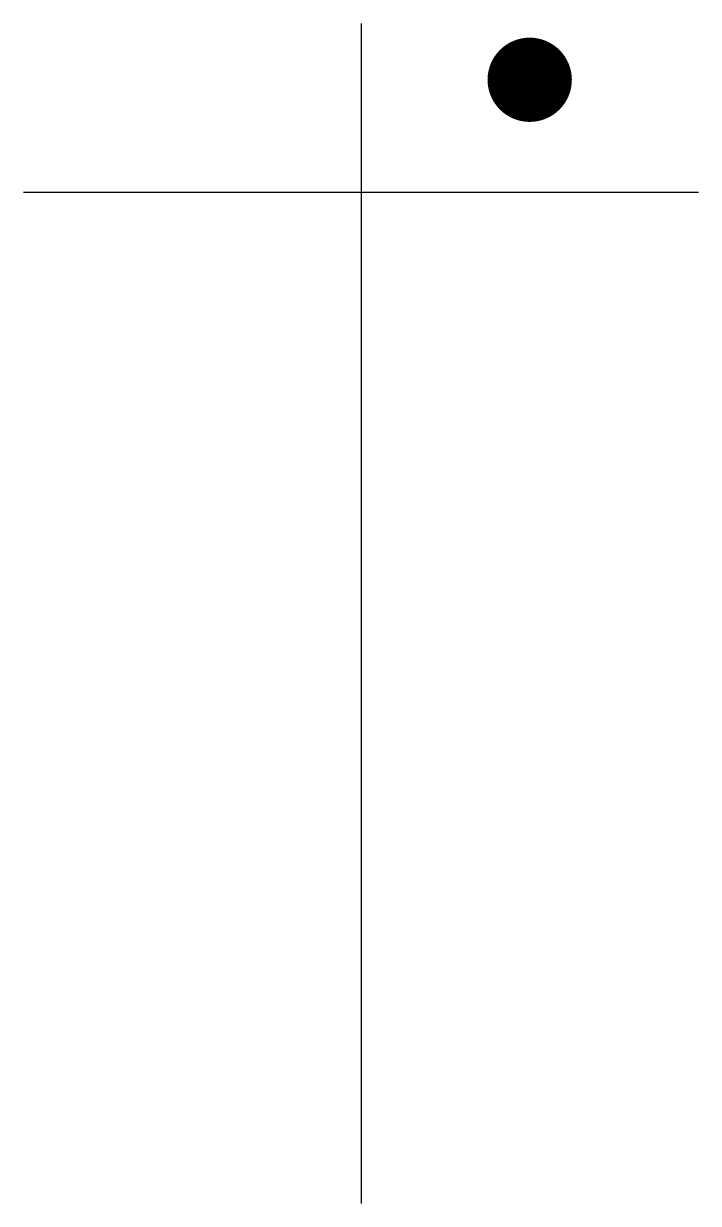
# Model space of a CAD drawing. Extents: x -6 to 6, y -18 to 3.
import ezdxf

# ---------------------------------------------------------------- set-up
doc = ezdxf.new("R2010")
doc.units = 0
doc.layers.get('0').update_dxf_attribs({"linetype": 'CONTINUOUS'})

msp = doc.modelspace()

# ---------------------------------------------------------------- linework, layer by layer
at = {"color": 0}
for p, q in [((0, 3), (0, -18)), ((-6, 0), (6, 0))]:
    msp.add_line(p, q, dxfattribs=at)
at = {"color": 0, "const_width": 0.75}
msp.add_lwpolyline([(2.625, 2, 1), (3.375, 2, 1)], format="xyb", close=True, dxfattribs=at)

doc.saveas('drawing.dxf')
